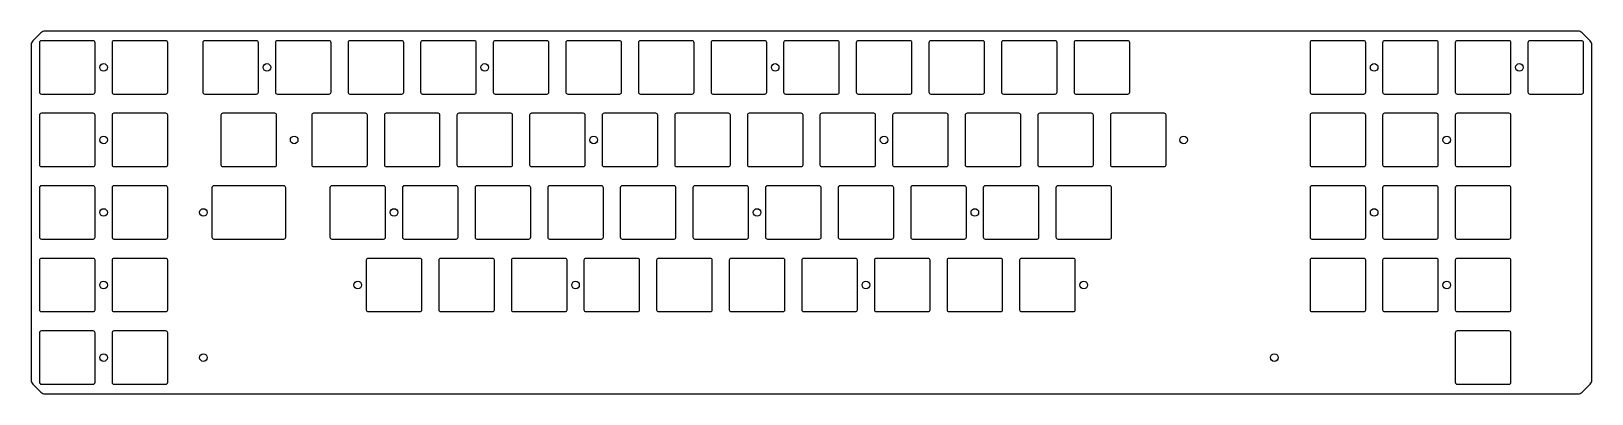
# Model space of a CAD drawing. Header units: millimetres. Extents: x -52 to 357, y -86 to 10.
import ezdxf

# ---------------------------------------------------------------- set-up
doc = ezdxf.new("R2010")
doc.units = ezdxf.units.MM
doc.header["$MEASUREMENT"] = 0

msp = doc.modelspace()

# ---------------------------------------------------------------- linework, layer by layer
for points in [[(356.697516, 6.959347), (354.576196, 9.080668, 0.1989937904), (353.515536, 9.520009), (-48.706837, 9.520001, 0.1989129798), (-49.767498, 9.080662), (-51.888815, 6.959344, 0.1989087254), (-52.328154, 5.898684), (-52.328129, -82.108675, 0.1989535564), (-51.888815, -83.169335), (-49.767496, -85.290655, 0.1989121432), (-48.706835, -85.729996), (353.515535, -85.729991, 0.1988594633), (354.576196, -85.29065), (356.697516, -83.169331, 0.198912215), (357.136856, -82.108672), (357.136869, 5.898686, 0.1989137694)], [(-50.1625, 6.5), (-50.1625, -6.5, 0.4142123908), (-49.6625, -7), (-36.0625, -7, 0.4142135624), (-35.5625, -6.5), (-35.5625, 6.5, 0.4142135624), (-36.0625, 7), (-49.6625, 7, 0.4142123908)], [(-31.1125, 6.5), (-31.1125, -6.5, 0.4142123908), (-30.6125, -7), (-17.0125, -7, 0.4142135624), (-16.5125, -6.5), (-16.5125, 6.5, 0.4142135624), (-17.0125, 7), (-30.6125, 7, 0.4142123908)], [(-7.3, 6.5), (-7.3, -6.5, 0.4142123908), (-6.8, -7), (6.8, -7, 0.4142135624), (7.3, -6.5), (7.3, 6.5, 0.4142135624), (6.8, 7), (-6.8, 7, 0.4142123908)], [(11.75, 6.5), (11.75, -6.5, 0.4142123908), (12.25, -7), (25.85, -7, 0.4142135624), (26.35, -6.5), (26.35, 6.5, 0.4142135624), (25.85, 7), (12.25, 7, 0.4142123908)], [(30.8, 6.5), (30.8, -6.5, 0.4142123908), (31.3, -7), (44.9, -7, 0.4142135624), (45.4, -6.5), (45.4, 6.5, 0.4142135624), (44.9, 7), (31.3, 7, 0.4142123908)], [(49.85, 6.5), (49.85, -6.5, 0.4142123908), (50.35, -7), (63.95, -7, 0.4142135624), (64.45, -6.5), (64.45, 6.5, 0.4142135624), (63.95, 7), (50.35, 7, 0.4142123908)], [(68.9, 6.5), (68.9, -6.5, 0.4142123908), (69.4, -7), (83, -7, 0.4142135624), (83.5, -6.5), (83.5, 6.5, 0.4142135624), (83, 7), (69.4, 7, 0.4142123908)], [(87.95, 6.5), (87.95, -6.5, 0.4142123908), (88.45, -7), (102.05, -7, 0.4142135624), (102.55, -6.5), (102.55, 6.5, 0.4142135624), (102.05, 7), (88.45, 7, 0.4142123908)], [(107, 6.5), (107, -6.5, 0.4142123908), (107.5, -7), (121.1, -7, 0.4142135624), (121.6, -6.5), (121.6, 6.5, 0.4142135624), (121.1, 7), (107.5, 7, 0.4142123908)], [(126.05, 6.5), (126.05, -6.5, 0.4142123908), (126.55, -7), (140.15, -7, 0.4142135624), (140.65, -6.5), (140.65, 6.5, 0.4142135624), (140.15, 7), (126.55, 7, 0.4142123908)], [(145.1, 6.5), (145.1, -6.5, 0.4142123908), (145.6, -7), (159.2, -7, 0.4142135624), (159.7, -6.5), (159.7, 6.5, 0.4142135624), (159.2, 7), (145.6, 7, 0.4142123908)], [(164.15, 6.5), (164.15, -6.5, 0.4142123908), (164.65, -7), (178.25, -7, 0.4142135624), (178.75, -6.5), (178.75, 6.5, 0.4142135624), (178.25, 7), (164.65, 7, 0.4142123908)], [(183.2, 6.5), (183.2, -6.5, 0.4142123908), (183.7, -7), (197.3, -7, 0.4142135624), (197.8, -6.5), (197.8, 6.5, 0.4142135624), (197.3, 7), (183.7, 7, 0.4142123908)], [(202.25, 6.5), (202.25, -6.5, 0.4142123908), (202.75, -7), (216.35, -7, 0.4142135624), (216.85, -6.5), (216.85, 6.5, 0.4142135624), (216.35, 7), (202.75, 7, 0.4142123908)], [(221.3, 6.5), (221.3, -6.5, 0.4142123908), (221.8, -7), (235.4, -7, 0.4142135624), (235.9, -6.5), (235.9, 6.5, 0.4142135624), (235.4, 7), (221.8, 7, 0.4142123908)], [(283.2125, 6.5), (283.2125, -6.5, 0.4142123908), (283.7125, -7), (297.3125, -7, 0.4142135624), (297.8125, -6.5), (297.8125, 6.5, 0.4142135624), (297.3125, 7), (283.7125, 7, 0.4142123908)], [(302.2625, 6.5), (302.2625, -6.5, 0.4142123908), (302.7625, -7), (316.3625, -7, 0.4142135624), (316.8625, -6.5), (316.8625, 6.5, 0.4142135624), (316.3625, 7), (302.7625, 7, 0.4142123908)], [(321.3125, 6.5), (321.3125, -6.5, 0.4142123908), (321.8125, -7), (335.4125, -7, 0.4142135624), (335.9125, -6.5), (335.9125, 6.5, 0.4142135624), (335.4125, 7), (321.8125, 7, 0.4142123908)], [(340.3625, 6.5), (340.3625, -6.5, 0.4142123908), (340.8625, -7), (354.4625, -7, 0.4142135624), (354.9625, -6.5), (354.9625, 6.5, 0.4142135624), (354.4625, 7), (340.8625, 7, 0.4142123908)], [(-50.1625, -12.55), (-50.1625, -25.55, 0.4142123908), (-49.6625, -26.05), (-36.0625, -26.05, 0.4142135624), (-35.5625, -25.55), (-35.5625, -12.55, 0.4142135624), (-36.0625, -12.05), (-49.6625, -12.05, 0.4142123908)], [(-31.1125, -12.55), (-31.1125, -25.55, 0.4142123908), (-30.6125, -26.05), (-17.0125, -26.05, 0.4142135624), (-16.5125, -25.55), (-16.5125, -12.55, 0.4142135624), (-17.0125, -12.05), (-30.6125, -12.05, 0.4142123908)], [(-2.5375, -12.55), (-2.5375, -25.55, 0.4142123908), (-2.0375, -26.05), (11.5625, -26.05, 0.4142135624), (12.0625, -25.55), (12.0625, -12.55, 0.4142135624), (11.5625, -12.05), (-2.0375, -12.05, 0.4142123908)], [(21.275, -12.55), (21.275, -25.55, 0.4142123908), (21.775, -26.05), (35.375, -26.05, 0.4142135624), (35.875, -25.55), (35.875, -12.55, 0.4142135624), (35.375, -12.05), (21.775, -12.05, 0.4142123908)], [(40.325, -12.55), (40.325, -25.55, 0.4142123908), (40.825, -26.05), (54.425, -26.05, 0.4142135624), (54.925, -25.55), (54.925, -12.55, 0.4142135624), (54.425, -12.05), (40.825, -12.05, 0.4142123908)], [(59.375, -12.55), (59.375, -25.55, 0.4142123908), (59.875, -26.05), (73.475, -26.05, 0.4142135624), (73.975, -25.55), (73.975, -12.55, 0.4142135624), (73.475, -12.05), (59.875, -12.05, 0.4142123908)], [(78.425, -12.55), (78.425, -25.55, 0.4142123908), (78.925, -26.05), (92.525, -26.05, 0.4142135624), (93.025, -25.55), (93.025, -12.55, 0.4142135624), (92.525, -12.05), (78.925, -12.05, 0.4142123908)], [(97.475, -12.55), (97.475, -25.55, 0.4142123908), (97.975, -26.05), (111.575, -26.05, 0.4142135624), (112.075, -25.55), (112.075, -12.55, 0.4142135624), (111.575, -12.05), (97.975, -12.05, 0.4142123908)], [(116.525, -12.55), (116.525, -25.55, 0.4142123908), (117.025, -26.05), (130.625, -26.05, 0.4142135624), (131.125, -25.55), (131.125, -12.55, 0.4142135624), (130.625, -12.05), (117.025, -12.05, 0.4142123908)], [(135.575, -12.55), (135.575, -25.55, 0.4142123908), (136.075, -26.05), (149.675, -26.05, 0.4142135624), (150.175, -25.55), (150.175, -12.55, 0.4142135624), (149.675, -12.05), (136.075, -12.05, 0.4142123908)], [(154.625, -12.55), (154.625, -25.55, 0.4142123908), (155.125, -26.05), (168.725, -26.05, 0.4142135624), (169.225, -25.55), (169.225, -12.55, 0.4142135624), (168.725, -12.05), (155.125, -12.05, 0.4142123908)], [(173.675, -12.55), (173.675, -25.55, 0.4142123908), (174.175, -26.05), (187.775, -26.05, 0.4142135624), (188.275, -25.55), (188.275, -12.55, 0.4142135624), (187.775, -12.05), (174.175, -12.05, 0.4142123908)], [(192.725, -12.55), (192.725, -25.55, 0.4142123908), (193.225, -26.05), (206.825, -26.05, 0.4142135624), (207.325, -25.55), (207.325, -12.55, 0.4142135624), (206.825, -12.05), (193.225, -12.05, 0.4142123908)], [(211.775, -12.55), (211.775, -25.55, 0.4142123908), (212.275, -26.05), (225.875, -26.05, 0.4142135624), (226.375, -25.55), (226.375, -12.55, 0.4142135624), (225.875, -12.05), (212.275, -12.05, 0.4142123908)], [(230.825, -12.55), (230.825, -25.55, 0.4142123908), (231.325, -26.05), (244.925, -26.05, 0.4142135624), (245.425, -25.55), (245.425, -12.55, 0.4142135624), (244.925, -12.05), (231.325, -12.05, 0.4142123908)], [(283.2125, -12.55), (283.2125, -25.55, 0.4142123908), (283.7125, -26.05), (297.3125, -26.05, 0.4142135624), (297.8125, -25.55), (297.8125, -12.55, 0.4142135624), (297.3125, -12.05), (283.7125, -12.05, 0.4142123908)], [(302.2625, -12.55), (302.2625, -25.55, 0.4142123908), (302.7625, -26.05), (316.3625, -26.05, 0.4142135624), (316.8625, -25.55), (316.8625, -12.55, 0.4142135624), (316.3625, -12.05), (302.7625, -12.05, 0.4142123908)], [(321.3125, -12.55), (321.3125, -25.55, 0.4142123908), (321.8125, -26.05), (335.4125, -26.05, 0.4142135624), (335.9125, -25.55), (335.9125, -12.55, 0.4142135624), (335.4125, -12.05), (321.8125, -12.05, 0.4142123908)], [(-50.1625, -31.6), (-50.1625, -44.6, 0.4142123908), (-49.6625, -45.1), (-36.0625, -45.1, 0.4142135624), (-35.5625, -44.6), (-35.5625, -31.6, 0.4142135624), (-36.0625, -31.1), (-49.6625, -31.1, 0.4142123908)], [(-31.1125, -31.6), (-31.1125, -44.6, 0.4142123908), (-30.6125, -45.1), (-17.0125, -45.1, 0.4142135624), (-16.5125, -44.6), (-16.5125, -31.6, 0.4142135624), (-17.0125, -31.1), (-30.6125, -31.1, 0.4142123908)], [(-4.91865, -31.6), (-4.91865, -44.6, 0.4142123908), (-4.41865, -45.1), (13.94375, -45.1, 0.4142135624), (14.44375, -44.6), (14.44375, -31.6, 0.4142135624), (13.94375, -31.1), (-4.41865, -31.1, 0.4142123908)], [(26.0375, -31.6), (26.0375, -44.6, 0.4142123908), (26.5375, -45.1), (40.1375, -45.1, 0.4142135624), (40.6375, -44.6), (40.6375, -31.6, 0.4142135624), (40.1375, -31.1), (26.5375, -31.1, 0.4142123908)], [(45.0875, -31.6), (45.0875, -44.6, 0.4142123908), (45.5875, -45.1), (59.1875, -45.1, 0.4142135624), (59.6875, -44.6), (59.6875, -31.6, 0.4142135624), (59.1875, -31.1), (45.5875, -31.1, 0.4142123908)], [(64.1375, -31.6), (64.1375, -44.6, 0.4142123908), (64.6375, -45.1), (78.2375, -45.1, 0.4142135624), (78.7375, -44.6), (78.7375, -31.6, 0.4142135624), (78.2375, -31.1), (64.6375, -31.1, 0.4142123908)], [(83.1875, -31.6), (83.1875, -44.6, 0.4142123908), (83.6875, -45.1), (97.2875, -45.1, 0.4142135624), (97.7875, -44.6), (97.7875, -31.6, 0.4142135624), (97.2875, -31.1), (83.6875, -31.1, 0.4142123908)], [(102.2375, -31.6), (102.2375, -44.6, 0.4142123908), (102.7375, -45.1), (116.3375, -45.1, 0.4142135624), (116.8375, -44.6), (116.8375, -31.6, 0.4142135624), (116.3375, -31.1), (102.7375, -31.1, 0.4142123908)], [(121.2875, -31.6), (121.2875, -44.6, 0.4142123908), (121.7875, -45.1), (135.3875, -45.1, 0.4142135624), (135.8875, -44.6), (135.8875, -31.6, 0.4142135624), (135.3875, -31.1), (121.7875, -31.1, 0.4142123908)], [(140.3375, -31.6), (140.3375, -44.6, 0.4142123908), (140.8375, -45.1), (154.4375, -45.1, 0.4142135624), (154.9375, -44.6), (154.9375, -31.6, 0.4142135624), (154.4375, -31.1), (140.8375, -31.1, 0.4142123908)], [(159.3875, -31.6), (159.3875, -44.6, 0.4142123908), (159.8875, -45.1), (173.4875, -45.1, 0.4142135624), (173.9875, -44.6), (173.9875, -31.6, 0.4142135624), (173.4875, -31.1), (159.8875, -31.1, 0.4142123908)], [(178.4375, -31.6), (178.4375, -44.6, 0.4142123908), (178.9375, -45.1), (192.5375, -45.1, 0.4142135624), (193.0375, -44.6), (193.0375, -31.6, 0.4142135624), (192.5375, -31.1), (178.9375, -31.1, 0.4142123908)], [(197.4875, -31.6), (197.4875, -44.6, 0.4142123908), (197.9875, -45.1), (211.5875, -45.1, 0.4142135624), (212.0875, -44.6), (212.0875, -31.6, 0.4142135624), (211.5875, -31.1), (197.9875, -31.1, 0.4142123908)], [(216.5375, -31.6), (216.5375, -44.6, 0.4142123908), (217.0375, -45.1), (230.6375, -45.1, 0.4142135624), (231.1375, -44.6), (231.1375, -31.6, 0.4142135624), (230.6375, -31.1), (217.0375, -31.1, 0.4142123908)], [(283.2125, -31.6), (283.2125, -44.6, 0.4142123908), (283.7125, -45.1), (297.3125, -45.1, 0.4142135624), (297.8125, -44.6), (297.8125, -31.6, 0.4142135624), (297.3125, -31.1), (283.7125, -31.1, 0.4142123908)], [(302.2625, -31.6), (302.2625, -44.6, 0.4142123908), (302.7625, -45.1), (316.3625, -45.1, 0.4142135624), (316.8625, -44.6), (316.8625, -31.6, 0.4142135624), (316.3625, -31.1), (302.7625, -31.1, 0.4142123908)], [(321.3125, -31.6), (321.3125, -44.6, 0.4142123908), (321.8125, -45.1), (335.4125, -45.1, 0.4142135624), (335.9125, -44.6), (335.9125, -31.6, 0.4142135624), (335.4125, -31.1), (321.8125, -31.1, 0.4142123908)], [(-50.1625, -50.65), (-50.1625, -63.65, 0.4142123908), (-49.6625, -64.15), (-36.0625, -64.15, 0.4142135624), (-35.5625, -63.65), (-35.5625, -50.65, 0.4142135624), (-36.0625, -50.15), (-49.6625, -50.15, 0.4142123908)], [(-31.1125, -50.65), (-31.1125, -63.65, 0.4142123908), (-30.6125, -64.15), (-17.0125, -64.15, 0.4142135624), (-16.5125, -63.65), (-16.5125, -50.65, 0.4142135624), (-17.0125, -50.15), (-30.6125, -50.15, 0.4142123908)], [(35.5625, -50.65), (35.5625, -63.65, 0.4142123908), (36.0625, -64.15), (49.6625, -64.15, 0.4142135624), (50.1625, -63.65), (50.1625, -50.65, 0.4142135624), (49.6625, -50.15), (36.0625, -50.15, 0.4142123908)], [(54.6125, -50.65), (54.6125, -63.65, 0.4142123908), (55.1125, -64.15), (68.7125, -64.15, 0.4142135624), (69.2125, -63.65), (69.2125, -50.65, 0.4142135624), (68.7125, -50.15), (55.1125, -50.15, 0.4142123908)], [(73.6625, -50.65), (73.6625, -63.65, 0.4142123908), (74.1625, -64.15), (87.7625, -64.15, 0.4142135624), (88.2625, -63.65), (88.2625, -50.65, 0.4142135624), (87.7625, -50.15), (74.1625, -50.15, 0.4142123908)], [(92.7125, -50.65), (92.7125, -63.65, 0.4142123908), (93.2125, -64.15), (106.8125, -64.15, 0.4142135624), (107.3125, -63.65), (107.3125, -50.65, 0.4142135624), (106.8125, -50.15), (93.2125, -50.15, 0.4142123908)], [(111.7625, -50.65), (111.7625, -63.65, 0.4142123908), (112.2625, -64.15), (125.8625, -64.15, 0.4142135624), (126.3625, -63.65), (126.3625, -50.65, 0.4142135624), (125.8625, -50.15), (112.2625, -50.15, 0.4142123908)], [(130.8125, -50.65), (130.8125, -63.65, 0.4142123908), (131.3125, -64.15), (144.9125, -64.15, 0.4142135624), (145.4125, -63.65), (145.4125, -50.65, 0.4142135624), (144.9125, -50.15), (131.3125, -50.15, 0.4142123908)], [(149.8625, -50.65), (149.8625, -63.65, 0.4142123908), (150.3625, -64.15), (163.9625, -64.15, 0.4142135624), (164.4625, -63.65), (164.4625, -50.65, 0.4142135624), (163.9625, -50.15), (150.3625, -50.15, 0.4142123908)], [(168.9125, -50.65), (168.9125, -63.65, 0.4142123908), (169.4125, -64.15), (183.0125, -64.15, 0.4142135624), (183.5125, -63.65), (183.5125, -50.65, 0.4142135624), (183.0125, -50.15), (169.4125, -50.15, 0.4142123908)], [(187.9625, -50.65), (187.9625, -63.65, 0.4142123908), (188.4625, -64.15), (202.0625, -64.15, 0.4142135624), (202.5625, -63.65), (202.5625, -50.65, 0.4142135624), (202.0625, -50.15), (188.4625, -50.15, 0.4142123908)], [(207.0125, -50.65), (207.0125, -63.65, 0.4142123908), (207.5125, -64.15), (221.1125, -64.15, 0.4142135624), (221.6125, -63.65), (221.6125, -50.65, 0.4142135624), (221.1125, -50.15), (207.5125, -50.15, 0.4142123908)], [(283.2125, -50.65), (283.2125, -63.65, 0.4142123908), (283.7125, -64.15), (297.3125, -64.15, 0.4142135624), (297.8125, -63.65), (297.8125, -50.65, 0.4142135624), (297.3125, -50.15), (283.7125, -50.15, 0.4142123908)], [(302.2625, -50.65), (302.2625, -63.65, 0.4142123908), (302.7625, -64.15), (316.3625, -64.15, 0.4142135624), (316.8625, -63.65), (316.8625, -50.65, 0.4142135624), (316.3625, -50.15), (302.7625, -50.15, 0.4142123908)], [(321.3125, -50.65), (321.3125, -63.65, 0.4142123908), (321.8125, -64.15), (335.4125, -64.15, 0.4142135624), (335.9125, -63.65), (335.9125, -50.65, 0.4142135624), (335.4125, -50.15), (321.8125, -50.15, 0.4142123908)], [(-50.1625, -69.7), (-50.1625, -82.7, 0.4142123908), (-49.6625, -83.2), (-36.0625, -83.2, 0.4142135624), (-35.5625, -82.7), (-35.5625, -69.7, 0.4142135624), (-36.0625, -69.2), (-49.6625, -69.2, 0.4142123908)], [(-31.1125, -69.7), (-31.1125, -82.7, 0.4142123908), (-30.6125, -83.2), (-17.0125, -83.2, 0.4142135624), (-16.5125, -82.7), (-16.5125, -69.7, 0.4142135624), (-17.0125, -69.2), (-30.6125, -69.2, 0.4142123908)], [(321.3125, -69.7), (321.3125, -82.7, 0.4142123908), (321.8125, -83.2), (335.4125, -83.2, 0.4142135624), (335.9125, -82.7), (335.9125, -69.7, 0.4142135624), (335.4125, -69.2), (321.8125, -69.2, 0.4142123908)]]:
    msp.add_lwpolyline(points, format="xyb", close=True)
for centre in [(-33.3375, 0), (9.525, 0), (66.675, 0), (142.875, 0), (300.0375, 0), (338.1375, 0), (-33.3375, -19.05), (16.66875, -19.05), (95.25, -19.05), (171.45, -19.05), (250.03125, -19.05), (319.0875, -19.05), (-33.3375, -38.1), (-7.14375, -38.1), (42.8625, -38.1), (138.1125, -38.1), (195.2625, -38.1), (300.0375, -38.1), (-33.3375, -57.15), (33.3375, -57.15), (90.4875, -57.15), (166.6875, -57.15), (223.8375, -57.15), (319.0875, -57.15), (-33.3375, -76.2), (-7.14375, -76.2), (273.84425, -76.2)]:
    msp.add_circle(centre, 1)

doc.saveas('drawing.dxf')
